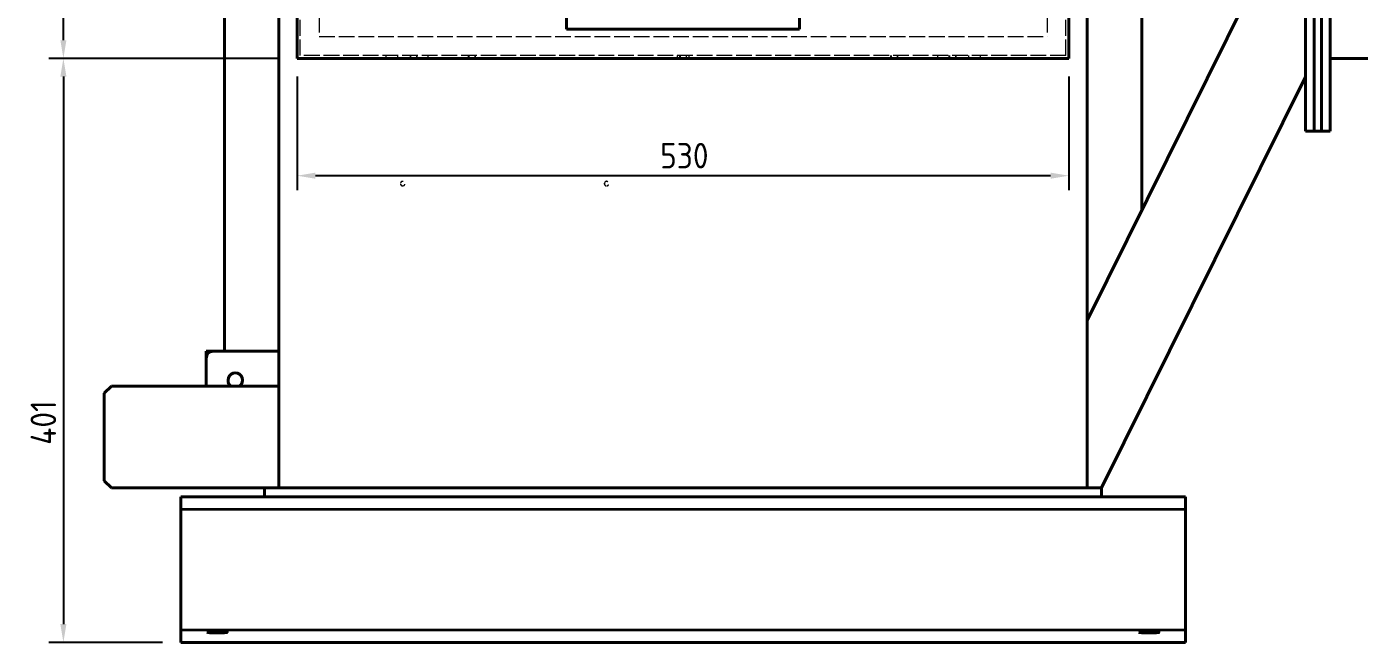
# Model space of a CAD drawing. Header units: millimetres. Extents: x 0 to 5945, y 0 to 4205.
# Drawn here: x 4331 to 5246, y 1243 to 1666 of the extents above; entities that cross this region are included whole.
import ezdxf

# ---------------------------------------------------------------- set-up
doc = ezdxf.new("R2010")
doc.units = ezdxf.units.MM
doc.header["$LTSCALE"] = 5
doc.linetypes.add('DASHED', pattern=[0.2067, 0.1654, -0.0413])
for name, color, linetype, lineweight in [('가려진 것(ISO)', 2, 'DASHED', 18), ('가시적인 것(ISO)', 3, 'Continuous', 40), ('가시적인 좁은 것(ISO)', 3, 'Continuous', 35), ('치수(ISO)', 2, 'Continuous', 25)]:
    doc.layers.add(name, color=color, linetype=linetype, lineweight=lineweight)
doc.styles.add('치수 텍스트_PSTEK_POSCO', font='isocp.shx')
doc.dimstyles.new('치수_PSTEK_POSCO', dxfattribs={"dimscale": 5, "dimtxt": 3.5, "dimasz": 2.5, "dimexe": 2, "dimexo": 2.5, "dimgap": 1, "dimtad": 1, "dimrnd": 1e-08, "dimdsep": 46, "dimtxsty": '치수 텍스트_PSTEK_POSCO', "dimcen": 0.09, "dimdle": 10, "dimclrd": 7, "dimclre": 7, "dimclrt": 2, "dimadec": 1, "dimazin": 2, "dimtfac": 1, "dimtmove": 0, "dimatfit": 3, "dimfxl": 0, "dimtolj": 1, "dimlwd": -1, "dimlwe": -1, "dimarcsym": 0})

# ---------------------------------------------------------------- blocks, each defined once
blk = doc.blocks.new('*D45')
at = {"layer": 'Defpoints', "color": 0, "transparency": 16777216}
for p in [(4356.32, 2313.72), (4516.87, 2313.72), (4516.87, 1643.72)]:
    blk.add_point(p, dxfattribs=at)
at = {"layer": '치수(ISO)', "color": 7, "transparency": 16777216}
for p, q in [((4504.37, 2313.72), (4346.32, 2313.72)), ((4356.32, 1656.22), (4356.32, 2301.22)), ((4504.37, 1643.72), (4346.32, 1643.72))]:
    blk.add_line(p, q, dxfattribs=at)
for points in [[(4354.24, 2301.22), (4358.41, 2301.22), (4356.32, 2313.72)], [(4354.24, 1656.22), (4358.41, 1656.22), (4356.32, 1643.72)]]:
    blk.add_solid(points, dxfattribs=at)
at = {"layer": '치수(ISO)', "color": 2, "transparency": 16777216, "insert": (4342.57, 1912.44), "char_height": 17.5, "attachment_point": 4, "rotation": 90, "style": '치수 텍스트_PSTEK_POSCO'}
blk.add_mtext('\\A1;670', dxfattribs=at)
blk = doc.blocks.new('*D46')
at = {"layer": 'Defpoints', "color": 0, "transparency": 16777216}
for p in [(4516.87, 1643.72), (5046.87, 1643.72), (4516.87, 1563.17)]:
    blk.add_point(p, dxfattribs=at)
at = {"layer": '치수(ISO)', "color": 7, "transparency": 16777216}
for p, q in [((4516.87, 1631.22), (4516.87, 1553.17)), ((5046.87, 1631.22), (5046.87, 1553.17)), ((5034.37, 1563.17), (4529.37, 1563.17))]:
    blk.add_line(p, q, dxfattribs=at)
for points in [[(4529.37, 1565.26), (4529.37, 1561.09), (4516.87, 1563.17)], [(5034.37, 1565.26), (5034.37, 1561.09), (5046.87, 1563.17)]]:
    blk.add_solid(points, dxfattribs=at)
at = {"layer": '치수(ISO)', "color": 2, "transparency": 16777216, "insert": (4766.12, 1576.92), "char_height": 17.5, "attachment_point": 4, "style": '치수 텍스트_PSTEK_POSCO'}
blk.add_mtext('\\A1;530', dxfattribs=at)
blk = doc.blocks.new('*D47')
at = {"layer": 'Defpoints', "color": 0, "transparency": 16777216}
for p in [(4516.87, 1643.72), (4356.32, 1242.72), (4436.87, 1242.72)]:
    blk.add_point(p, dxfattribs=at)
at = {"layer": '치수(ISO)', "color": 7, "transparency": 16777216}
for p, q in [((4504.37, 1643.72), (4346.32, 1643.72)), ((4356.32, 1631.22), (4356.32, 1255.22)), ((4424.37, 1242.72), (4346.32, 1242.72))]:
    blk.add_line(p, q, dxfattribs=at)
for points in [[(4354.24, 1631.22), (4358.41, 1631.22), (4356.32, 1643.72)], [(4354.24, 1255.22), (4358.41, 1255.22), (4356.32, 1242.72)]]:
    blk.add_solid(points, dxfattribs=at)
at = {"layer": '치수(ISO)', "color": 2, "transparency": 16777216, "insert": (4342.57, 1378.35), "char_height": 17.5, "attachment_point": 4, "rotation": 90, "style": '치수 텍스트_PSTEK_POSCO'}
blk.add_mtext('\\A1;401', dxfattribs=at)

msp = doc.modelspace()

# ---------------------------------------------------------------- linework, layer by layer
at = {"layer": '가려진 것(ISO)', "ltscale": 13.151269}
for p, q in [((4518.874, 1645.721), (4518.874, 2311.721)), ((5044.874, 1645.721), (5044.874, 2311.721))]:
    msp.add_line(p, q, dxfattribs=at)
at = {"layer": '가려진 것(ISO)', "ltscale": 13.175637}
for p, q in [((4531.874, 2298.721), (4531.874, 1658.721)), ((5031.874, 2298.721), (5031.874, 1658.721))]:
    msp.add_line(p, q, dxfattribs=at)
at = {"layer": '가려진 것(ISO)', "ltscale": 13.075485}
msp.add_line((4531.874, 1658.721), (5031.874, 1658.721), dxfattribs=at)
at = {"layer": '가려진 것(ISO)', "ltscale": 13.050004}
msp.add_line((5044.874, 1645.721), (4518.874, 1645.721), dxfattribs=at)
at = {"layer": '가려진 것(ISO)', "ltscale": 0.761779}
for p, q in [((4577.874, 1645.721), (4577.874, 1643.721)), ((4585.874, 1645.721), (4585.874, 1643.721)), ((4594.374, 1645.721), (4594.374, 1643.721)), ((4594.807, 1645.721), (4594.807, 1643.721)), ((4598.941, 1645.721), (4598.941, 1643.721)), ((4599.374, 1643.721), (4599.374, 1645.721)), ((4606.874, 1643.721), (4606.874, 1645.721)), ((4634.374, 1645.721), (4634.374, 1643.721)), ((4634.807, 1645.721), (4634.807, 1643.721)), ((4638.941, 1645.721), (4638.941, 1643.721)), ((4639.374, 1643.721), (4639.374, 1645.721)), ((4777.874, 1645.721), (4777.874, 1643.721)), ((4779.374, 1645.721), (4779.374, 1643.721)), ((4779.807, 1645.721), (4779.807, 1643.721)), ((4783.941, 1645.721), (4783.941, 1643.721)), ((4784.374, 1643.721), (4784.374, 1645.721)), ((4785.874, 1645.721), (4785.874, 1643.721)), ((4924.374, 1645.721), (4924.374, 1643.721)), ((4924.807, 1645.721), (4924.807, 1643.721)), ((4928.941, 1645.721), (4928.941, 1643.721)), ((4929.374, 1643.721), (4929.374, 1645.721)), ((4956.874, 1643.721), (4956.874, 1645.721)), ((4964.374, 1645.721), (4964.374, 1643.721)), ((4964.807, 1645.721), (4964.807, 1643.721)), ((4968.941, 1645.721), (4968.941, 1643.721)), ((4969.374, 1643.721), (4969.374, 1645.721)), ((4977.874, 1645.721), (4977.874, 1643.721)), ((4985.874, 1645.721), (4985.874, 1643.721))]:
    msp.add_line(p, q, dxfattribs=at)
at = {"layer": '가려진 것(ISO)', "ltscale": 2.839803}
for centre, start, end in [((4589.374, 1557.721), 78.039228, 348.039228), ((4729.374, 1557.721), 57.129982, 327.129982)]:
    msp.add_arc(centre, 1.582, start, end, dxfattribs=at)
at = {"layer": '가려진 것(ISO)', "ltscale": 2.692601}
for centre, start, end in [((4589.374, 1557.721), 78.039228, 348.039228), ((4729.374, 1557.721), 57.129982, 327.129982)]:
    msp.add_arc(centre, 1.5, start, end, dxfattribs=at)
at = {"layer": '가시적인 것(ISO)'}
for p, q in [((4516.874, 1643.721), (4516.874, 2313.721)), ((5046.874, 1643.721), (5046.874, 2313.721)), ((4466.874, 2114.449), (4466.874, 1442.721)), ((5215.374, 1593.721), (5215.374, 1993.721)), ((5215.374, 1993.721), (5215.374, 1593.721)), ((5220.374, 1593.721), (5220.374, 1993.721)), ((5220.374, 1593.721), (5220.374, 1993.721)), ((5226.374, 1593.721), (5226.374, 1993.721)), ((5059.374, 1348.721), (5059.374, 1787.721)), ((5209.374, 1791.721), (5209.374, 1593.721)), ((4701.874, 1663.721), (4701.874, 1783.721)), ((4861.874, 1783.721), (4861.874, 1663.721)), ((4504.374, 1348.721), (4504.374, 1703.721)), ((5169.374, 1685.571), (5059.374, 1463.649)), ((5096.874, 1539.304), (5096.874, 1685.571)), ((4861.874, 1663.721), (4701.874, 1663.721)), ((5046.874, 1643.721), (4516.874, 1643.721)), ((5226.374, 1643.721), (5304.374, 1643.721)), ((5069.374, 1348.721), (5209.374, 1631.168)), ((5209.374, 1593.721), (5215.374, 1593.721)), ((5220.374, 1593.721), (5215.374, 1593.721)), ((5220.374, 1593.721), (5226.374, 1593.721)), ((4454.374, 1442.721), (4456.874, 1442.721)), ((4454.374, 1442.721), (4454.374, 1437.721)), ((4454.374, 1418.721), (4454.374, 1437.721)), ((4459.374, 1442.721), (4456.874, 1442.721)), ((4504.374, 1442.721), (4459.374, 1442.721)), ((4384.374, 1413.721), (4389.374, 1418.721)), ((4504.374, 1418.721), (4389.374, 1418.721)), ((4384.374, 1353.721), (4384.374, 1413.721)), ((4389.374, 1348.721), (4384.374, 1353.721)), ((4494.374, 1348.721), (4389.374, 1348.721)), ((5069.374, 1348.721), (4494.374, 1348.721)), ((4494.374, 1342.721), (4494.374, 1348.721)), ((5069.374, 1342.721), (5069.374, 1348.721)), ((4436.874, 1342.721), (4436.874, 1341.074)), ((4436.874, 1342.721), (5126.874, 1342.721)), ((4436.874, 1337.089), (4436.874, 1341.074)), ((4436.874, 1337.089), (4436.874, 1334.11)), ((5126.874, 1341.074), (5126.874, 1342.721)), ((5126.874, 1341.074), (5126.874, 1337.089)), ((5126.874, 1334.11), (5126.874, 1337.089)), ((4436.874, 1334.11), (4436.874, 1326.141)), ((5126.874, 1326.141), (5126.874, 1334.11)), ((4436.874, 1326.141), (4436.874, 1259.302)), ((5126.874, 1259.302), (5126.874, 1326.141)), ((4436.874, 1259.302), (4436.874, 1251.332)), ((5126.874, 1251.332), (5126.874, 1259.302)), ((4436.874, 1251.332), (4436.874, 1248.353)), ((4436.874, 1244.369), (4436.874, 1248.353)), ((5126.874, 1248.353), (5126.874, 1251.332)), ((5126.874, 1248.353), (5126.874, 1244.369)), ((4436.874, 1244.369), (4436.874, 1242.721)), ((4436.874, 1242.721), (5126.874, 1242.721)), ((5126.874, 1242.721), (5126.874, 1244.369))]:
    msp.add_line(p, q, dxfattribs=at)
for centre, start, end in [((4459.374, 1437.721), 90, 180), ((4474.374, 1422.721), 306.869898, 233.130102)]:
    msp.add_arc(centre, 5, start, end, dxfattribs=at)
for centre in [(4461.874, 1249.784), (5101.874, 1249.784)]:
    msp.add_ellipse(centre, major_axis=(-7, 0), ratio=0.0874887, dxfattribs=at)
at = {"layer": '가시적인 좁은 것(ISO)'}
for p, q in [((4456.874, 1442.051), (4456.874, 1442.721)), ((4436.874, 1334.11), (5126.874, 1334.11)), ((4436.874, 1251.332), (5126.874, 1251.332))]:
    msp.add_line(p, q, dxfattribs=at)

# ---------------------------------------------------------------- dimensions: what is measured, and where the dimension line sits
at = {"layer": '치수(ISO)', "color": 7}
for base, p1, p2, angle, picture, middle in [((4356.324, 2313.721), (4516.874, 1643.721), (4516.874, 2313.721), 270, '*D45', (4356.324, 1928.721)), ((4356.324, 1242.721), (4516.874, 1643.721), (4436.874, 1242.721), 270, '*D47', (4356.324, 1393.221)), ((4516.874, 1563.174), (5046.874, 1643.721), (4516.874, 1643.721), 180, '*D46', (4781.874, 1563.174))]:
    dim = msp.add_linear_dim(base=base, p1=p1, p2=p2, angle=angle, dimstyle='치수_PSTEK_POSCO', override={"dimdec": 2, "dimtp": 0, "dimtm": 0, "dimtdec": 2, "dimtofl": 0, "dimatfit": 1}, dxfattribs=at)
    dim.commit()
    dim.dimension.update_dxf_attribs({"geometry": picture, "text_midpoint": middle, "dimtype": 160})

doc.saveas('drawing.dxf')
